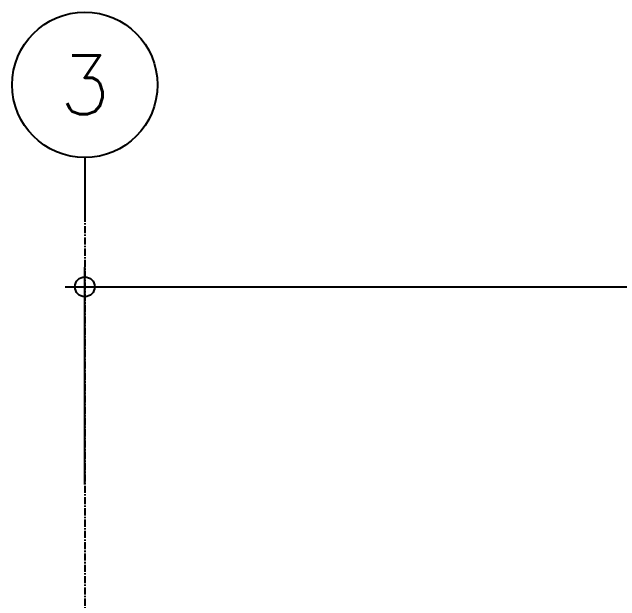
# Model space of a CAD drawing. Header units: millimetres. Extents: x -187664 to 435448, y -313239 to 299894.
# Drawn here: x 66499 to 69729, y -79700 to -76571 of the extents above; entities that cross this region are included whole.
import ezdxf
from ezdxf.enums import TextEntityAlignment as Align

# ---------------------------------------------------------------- set-up
doc = ezdxf.new("R2010")
doc.units = ezdxf.units.MM
doc.linetypes.add('CENTER', pattern=[2, 1.25, -0.25, 0.25, -0.25])
doc.layers.add('S-DIM', color=7, linetype='Continuous')
doc.layers.add('Stan-Dim', color=8, linetype='Continuous')
doc.styles.add('RomanS', font='romans.shx', dxfattribs={"width": 0.8})
doc.dimstyles.new('Dim-Cen', dxfattribs={"dimtxt": 3, "dimasz": 1, "dimexe": 0, "dimexo": 2.5, "dimgap": 1.5, "dimtad": 1, "dimdec": 0, "dimzin": 1, "dimdsep": 46, "dimtxsty": 'RomanS', "dimblk": 'CEN1', "dimcen": 0.09, "dimclrd": 1, "dimclre": 250, "dimclrt": 3, "dimadec": 0, "dimazin": 0, "dimtfac": 1, "dimtdec": 0, "dimtofl": 0, "dimtmove": 2, "dimatfit": 3, "dimfxl": 1, "dimtfill": 1, "dimtfillclr": 256, "dimtolj": 1, "dimtzin": 0, "dimarcsym": 0})

# ---------------------------------------------------------------- blocks, each defined once
blk = doc.blocks.new('CEN1')
at = {"color": 1}
for p, q in [((0, 1.5), (0, -1.5)), ((1.5, 0), (-1.5, 0))]:
    blk.add_line(p, q, dxfattribs=at)
at = {"color": 3}
blk.add_circle((0, 0), 0.75, dxfattribs=at)
blk = doc.blocks.new('*D4654')
at = {"layer": 'S-DIM', "color": 250, "lineweight": -2, "transparency": 16777216}
for p, q in [((66885.3, -79081.2), (66885.3, -78031.1)), ((78285.3, -79081.2), (78285.3, -78031.1))]:
    blk.add_line(p, q, dxfattribs=at)
at = {"layer": 'S-DIM', "color": 1, "lineweight": -2, "transparency": 16777216}
blk.add_line((66955.3, -78031.1), (78215.3, -78031.1), dxfattribs=at)
at = {"layer": 'S-DIM', "color": 1, "lineweight": -2, "transparency": 16777216, "xscale": 70, "yscale": 70, "zscale": 70, "rotation": 180}
blk.add_blockref('CEN1', (66885.3, -78031.1), dxfattribs=at)
at = {"layer": 'S-DIM', "color": 1, "lineweight": -2, "transparency": 16777216, "xscale": 70, "yscale": 70, "zscale": 70}
blk.add_blockref('CEN1', (78285.3, -78031.1), dxfattribs=at)
at = {"layer": 'S-DIM', "color": 3, "transparency": 16777216, "insert": (72585.3, -77818.8), "char_height": 210, "attachment_point": 5, "style": 'RomanS', "bg_fill": 3, "box_fill_scale": 1.1, "bg_fill_color": 256, "bg_fill_true_color": 13158600, "bg_fill_transparency": 0}
blk.add_mtext('\\A1;11400', dxfattribs=at)

msp = doc.modelspace()

# ---------------------------------------------------------------- linework, layer by layer
at = {"color": 3}
msp.add_line((66885.289, -77343.89), (66885.289, -77648.229), dxfattribs=at)
at = {"color": 1, "linetype": 'CENTER', "ltscale": 30}
msp.add_line((66885.289, -77648.229), (66885.289, -89020.435), dxfattribs=at)
at = {"color": 3}
msp.add_circle((66885.289, -76957.664), 386.227, dxfattribs=at)

# ---------------------------------------------------------------- texts
at = {"layer": 'Stan-Dim', "color": 5, "style": 'RomanS'}
msp.add_attdef('3', text='', height=312.5, dxfattribs=at).set_placement((66885.289, -76957.664), align=Align.MIDDLE_CENTER)

# ---------------------------------------------------------------- next in the draw order: dimensions: what is measured, and where the dimension line sits
at = {"layer": 'S-DIM'}
dim = msp.add_linear_dim(base=(78285.289, -78031.059), p1=(66885.289, -79256.18), p2=(78285.289, -79256.18), dimstyle='Dim-Cen', override={"dimscale": 70}, dxfattribs=at)
dim.commit()
dim.dimension.update_dxf_attribs({"geometry": '*D4654', "text_midpoint": (72585.289, -77818.839)})

doc.saveas('drawing.dxf')
